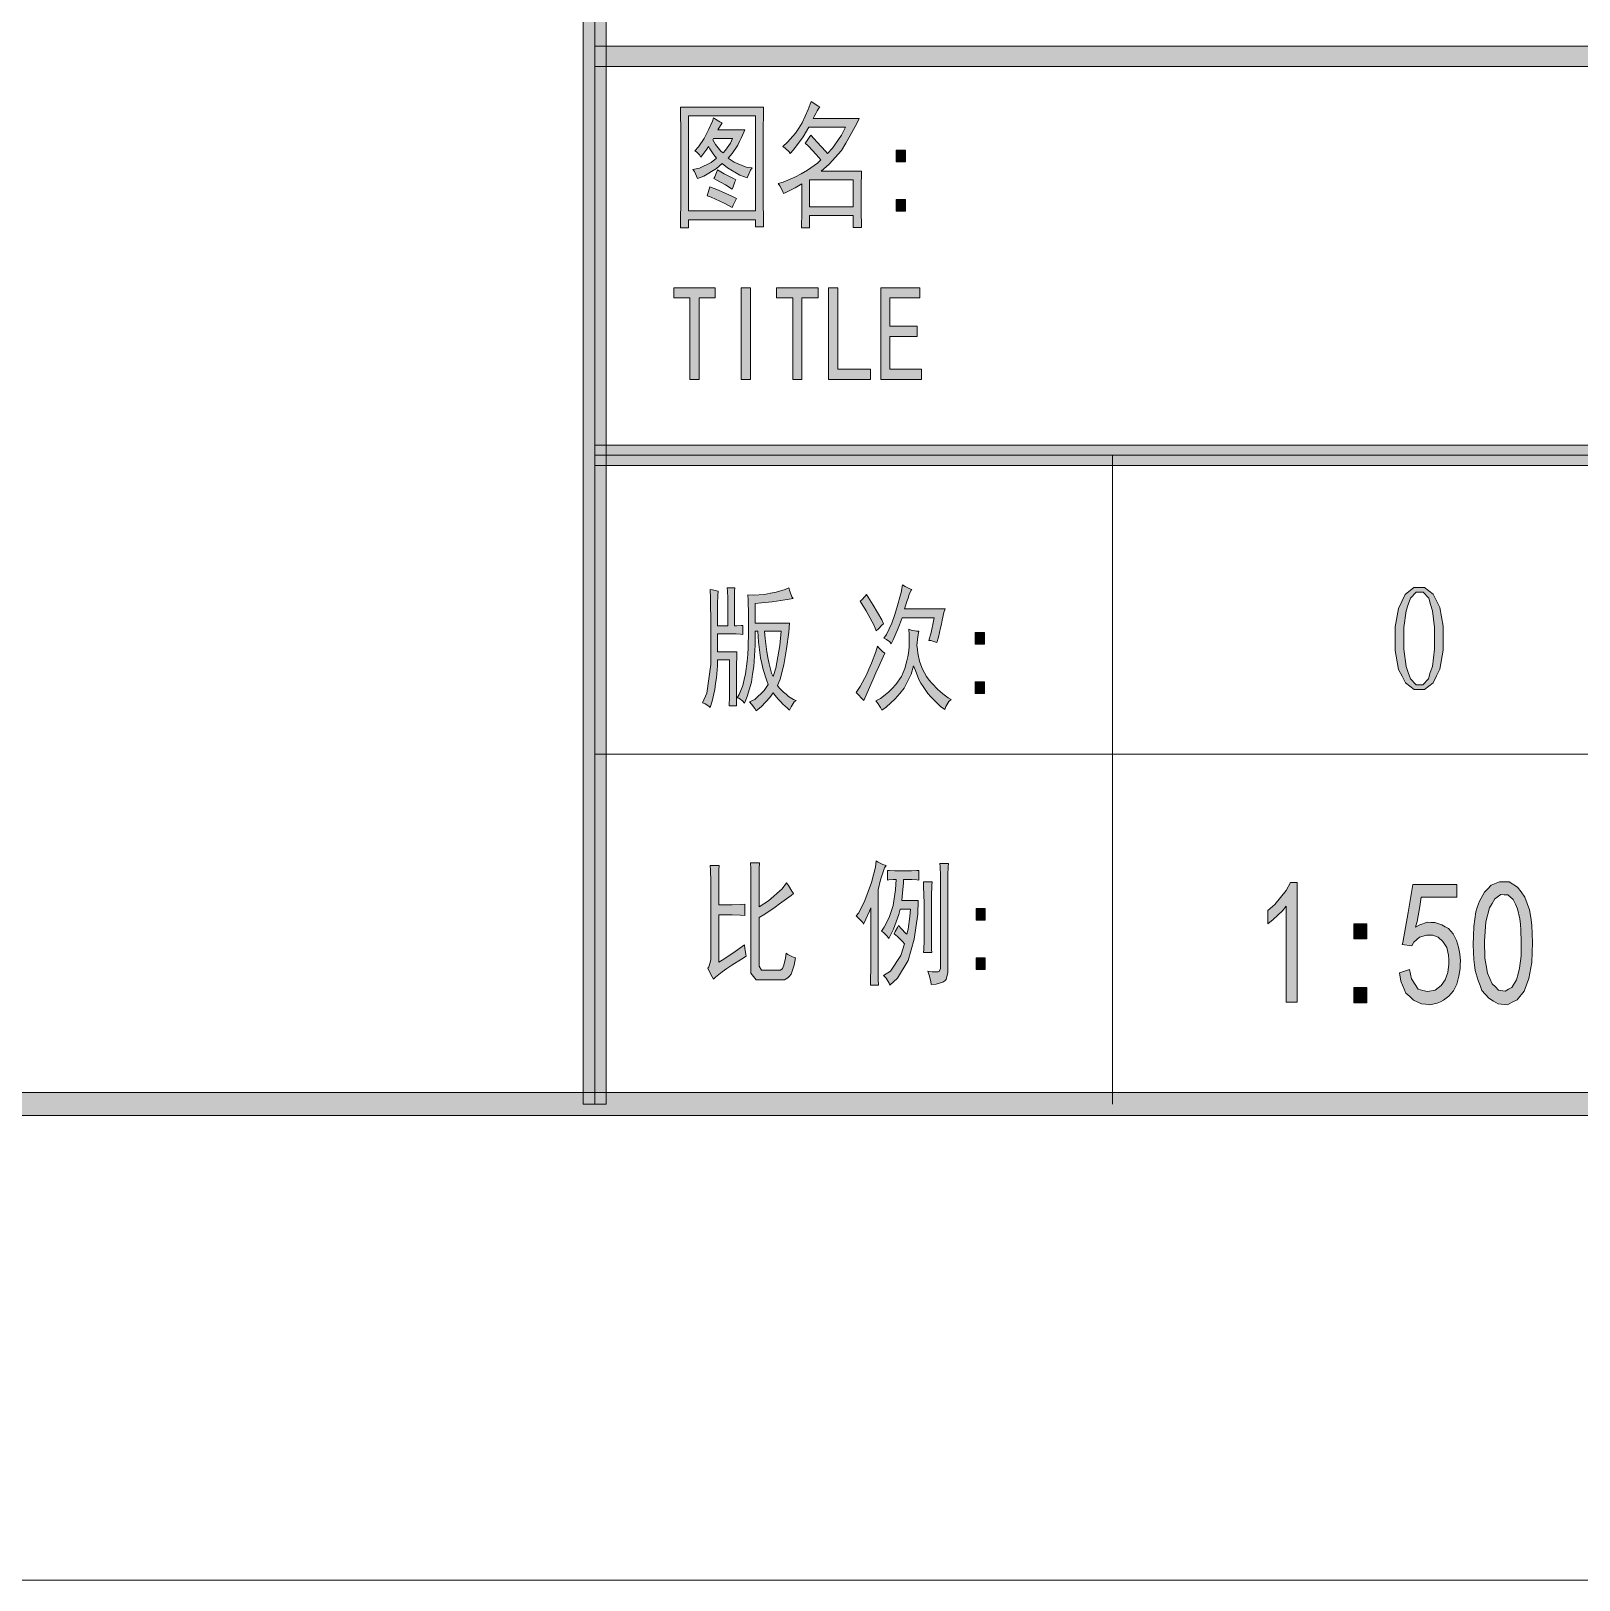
# Model space of a CAD drawing. Header units: millimetres. Extents: x 0 to 414, y 0 to 292.
# Drawn here: x 343.29 to 375.33, y 0 to 32.05 of the extents above; entities that cross this region are included whole.
import ezdxf

# ---------------------------------------------------------------- set-up
doc = ezdxf.new("R2010")
doc.units = ezdxf.units.MM

msp = doc.modelspace()

# ---------------------------------------------------------------- hatches: boundary and pattern name
h = msp.add_hatch(color=0)
h.dxf.hatch_style = 2
h.paths.add_polyline_path([(355.194306, 9.846028), (354.721583, 9.846028), (354.721583, 282.620861), (355.194306, 282.620861)])
h = msp.add_hatch(color=0)
h.dxf.hatch_style = 2
h.paths.add_polyline_path([(404.237472, 31.732361), (404.237472, 31.309028), (354.957944, 31.309028), (354.957944, 31.732361)])
h = msp.add_hatch(color=0)
h.paths.add_polyline_path([(358.453972, 30.469417), (358.450444, 30.328306), (358.446917, 30.024917), (358.446917, 29.859111), (358.446917, 28.67025), (358.446917, 28.500917), (358.450444, 28.16225), (358.453972, 27.992917), (358.288167, 27.992917), (358.288167, 28.137556), (356.898222, 28.137556), (356.898222, 27.97175), (356.732417, 27.97175), (356.735944, 28.144611), (356.739472, 28.500917), (356.739472, 28.680833), (356.739472, 29.859111), (356.739472, 30.017861), (356.735944, 30.324778), (356.732417, 30.469417)])
h.paths.add_polyline_path([(358.288167, 28.328056), (358.288167, 30.2895), (356.898222, 30.2895), (356.898222, 28.328056)])
h = msp.add_hatch(color=0)
h.paths.add_polyline_path([(359.618139, 30.48), (359.596972, 30.451778), (359.561694, 30.395333), (359.547583, 30.367111), (359.533472, 30.338889), (359.498194, 30.275389), (359.477028, 30.233056), (360.433056, 30.233056), (360.383667, 30.134278), (360.242556, 29.883806), (360.154361, 29.728583), (360.066167, 29.576889), (359.808639, 29.287611), (359.642833, 29.1465), (360.482444, 29.1465), (360.478917, 29.065361), (360.475389, 28.8925), (360.475389, 28.804306), (360.475389, 28.349222), (360.475389, 28.253972), (360.478917, 28.070528), (360.482444, 27.982333), (360.309583, 27.982333), (360.309583, 28.22575), (359.402944, 28.22575), (359.402944, 27.97175), (359.237139, 27.97175), (359.240667, 28.049361), (359.244194, 28.22575), (359.244194, 28.328056), (359.244194, 28.881917), (359.106611, 28.804306), (358.916111, 28.705528), (358.863194, 28.680833), (358.845556, 28.737278), (358.789111, 28.843111), (358.753833, 28.8925), (358.859667, 28.920722), (359.099556, 29.0195), (359.230083, 29.093583), (359.364139, 29.164139), (359.565222, 29.308778), (359.635778, 29.379333), (359.544056, 29.492222), (359.381778, 29.665083), (359.311222, 29.725056), (359.339444, 29.756806), (359.399417, 29.841472), (359.427639, 29.890861), (359.561694, 29.746222), (359.734556, 29.55925), (359.776889, 29.513389), (359.879194, 29.619222), (360.066167, 29.890861), (360.150833, 30.056667), (359.392361, 30.056667), (359.268889, 29.859111), (359.074861, 29.587472), (359.004306, 29.513389), (358.979611, 29.548667), (358.902, 29.619222), (358.852611, 29.658028), (358.947861, 29.742694), (359.113667, 29.933194), (359.180694, 30.039028), (359.25125, 30.148389), (359.37825, 30.423556), (359.434694, 30.589361), (359.491139, 30.550556), (359.579333, 30.494111)])
h.paths.add_polyline_path([(360.309583, 28.405667), (360.309583, 28.970111), (359.402944, 28.970111), (359.402944, 28.405667)])
h = msp.add_hatch(color=0)
h.paths.add_polyline_path([(357.596722, 30.144861), (357.572028, 30.113111), (357.526167, 30.039028), (357.505, 30.000222), (358.062389, 30.000222), (358.04475, 29.950833), (357.991833, 29.830889), (357.956556, 29.756806), (357.91775, 29.68625), (357.801333, 29.513389), (357.720194, 29.414611), (357.847194, 29.329944), (358.090611, 29.231167), (358.214083, 29.213528), (358.182333, 29.164139), (358.132944, 29.058306), (358.111778, 29.005389), (357.960083, 29.065361), (357.702556, 29.213528), (357.596722, 29.301722), (357.476778, 29.199417), (357.21925, 29.044194), (357.081667, 28.991278), (357.067556, 29.044194), (357.021694, 29.135917), (356.989944, 29.181778), (357.124, 29.21), (357.367417, 29.326417), (357.480306, 29.414611), (357.423861, 29.485167), (357.339194, 29.608639), (357.3145, 29.658028), (357.275694, 29.601583), (357.198083, 29.492222), (357.15575, 29.435778), (357.127528, 29.481639), (357.064028, 29.548667), (357.032278, 29.569833), (357.102833, 29.647444), (357.222778, 29.820306), (357.272167, 29.919083), (357.321556, 30.014333), (357.392111, 30.180139), (357.413278, 30.247167), (357.455611, 30.218944), (357.547333, 30.169556)])
h.paths.add_polyline_path([(357.399167, 29.792083), (357.459139, 29.696833), (357.5685, 29.562778), (357.614361, 29.523972), (357.667278, 29.580417), (357.766056, 29.728583), (357.811917, 29.823833), (357.413278, 29.823833)])
h = msp.add_hatch(color=0)
h.dxf.hatch_style = 2
h.paths.add_polyline_path([(361.389083, 29.337), (361.198583, 29.337), (361.198583, 29.580417), (361.389083, 29.580417)])
h = msp.add_hatch(color=0)
h.dxf.hatch_style = 2
h.paths.add_polyline_path([(357.497944, 29.171194), (357.639056, 29.093583), (357.829556, 28.991278), (357.878944, 28.970111), (357.857778, 28.927778), (357.8225, 28.825472), (357.804861, 28.772556), (357.66375, 28.86075), (357.47325, 28.970111), (357.423861, 28.991278), (357.4415, 29.030083), (357.480306, 29.121806)])
h = msp.add_hatch(color=0)
h.dxf.hatch_style = 2
h.paths.add_polyline_path([(357.339194, 28.825472), (357.522639, 28.754917), (357.797806, 28.631444), (357.889528, 28.582056), (357.868361, 28.539722), (357.826028, 28.444472), (357.804861, 28.395083), (357.635528, 28.486806), (357.370944, 28.610278), (357.28275, 28.6385), (357.296861, 28.680833), (357.325083, 28.776083)])
h = msp.add_hatch(color=0)
h.dxf.hatch_style = 2
h.paths.add_polyline_path([(361.389083, 28.317472), (361.198583, 28.317472), (361.198583, 28.560889), (361.389083, 28.560889)])
h = msp.add_hatch(color=0)
h.dxf.hatch_style = 2
h.paths.add_polyline_path([(357.452083, 26.525361), (357.116944, 26.525361), (357.116944, 24.839083), (356.926444, 24.839083), (356.926444, 26.525361), (356.594833, 26.525361), (356.594833, 26.7335), (357.452083, 26.7335)])
h = msp.add_hatch(color=0)
h.dxf.hatch_style = 2
h.paths.add_polyline_path([(358.182333, 24.839083), (357.991833, 24.839083), (357.991833, 26.7335), (358.182333, 26.7335)])
h = msp.add_hatch(color=0)
h.dxf.hatch_style = 2
h.paths.add_polyline_path([(359.579333, 26.525361), (359.247722, 26.525361), (359.247722, 24.839083), (359.057222, 24.839083), (359.057222, 26.525361), (358.722083, 26.525361), (358.722083, 26.7335), (359.579333, 26.7335)])
h = msp.add_hatch(color=0)
h.dxf.hatch_style = 2
h.paths.add_polyline_path([(360.662361, 24.839083), (359.794528, 24.839083), (359.794528, 26.7335), (359.988556, 26.7335), (359.988556, 25.05075), (360.662361, 25.05075)])
h = msp.add_hatch(color=0)
h.dxf.hatch_style = 2
h.paths.add_polyline_path([(361.724222, 24.839083), (360.877556, 24.839083), (360.877556, 26.7335), (361.685417, 26.7335), (361.685417, 26.525361), (361.068056, 26.525361), (361.068056, 25.936222), (361.6325, 25.936222), (361.6325, 25.724556), (361.068056, 25.724556), (361.068056, 25.05075), (361.724222, 25.05075)])
h = msp.add_hatch(color=0)
h.dxf.hatch_style = 2
h.paths.add_polyline_path([(354.957944, 23.057556), (354.957944, 23.480889), (404.237472, 23.480889), (404.237472, 23.057556)])
h = msp.add_hatch(color=0)
h.dxf.hatch_style = 2
h.paths.add_polyline_path([(357.515583, 20.457583), (357.508528, 20.369389), (357.501472, 20.203583), (357.501472, 20.125972), (357.501472, 19.737917), (357.709611, 19.737917), (357.709611, 20.260028), (357.709611, 20.32), (357.706083, 20.454056), (357.699028, 20.524611), (357.857778, 20.524611), (357.85425, 20.464639), (357.850722, 20.330583), (357.850722, 20.260028), (357.850722, 19.737917), (357.900111, 19.737917), (357.988306, 19.744972), (358.023583, 19.7485), (358.023583, 19.561528), (357.977722, 19.565056), (357.882472, 19.572111), (357.833083, 19.572111), (357.501472, 19.572111), (357.501472, 19.205222), (357.900111, 19.205222), (357.896583, 19.127611), (357.893056, 18.912417), (357.893056, 18.771306), (357.893056, 18.086917), (357.741361, 18.086917), (357.744889, 18.280944), (357.748417, 18.757194), (357.748417, 19.039417), (357.501472, 19.039417), (357.497944, 18.912417), (357.476778, 18.665472), (357.459139, 18.545528), (357.4415, 18.425583), (357.388583, 18.178639), (357.349778, 18.051639), (357.321556, 18.079861), (357.243944, 18.12925), (357.191028, 18.150417), (357.275694, 18.344444), (357.360361, 18.940639), (357.360361, 19.339278), (357.360361, 19.744972), (357.353306, 20.32), (357.349778, 20.492861), (357.392111, 20.482278), (357.476778, 20.464639)])
h = msp.add_hatch(color=0)
h.paths.add_polyline_path([(358.972556, 20.524611), (358.993722, 20.454056), (359.039583, 20.341167), (359.064278, 20.302361), (358.979611, 20.291778), (358.810278, 20.267083), (358.718556, 20.252972), (358.630361, 20.238861), (358.411639, 20.214167), (358.281111, 20.203583), (358.281111, 19.794361), (358.990194, 19.794361), (358.972556, 19.610917), (358.930222, 19.261667), (358.902, 19.095861), (358.873778, 18.930056), (358.792639, 18.633722), (358.739722, 18.506722), (358.778528, 18.457333), (358.866722, 18.365611), (358.919639, 18.323278), (358.969028, 18.280944), (359.071333, 18.217444), (359.12425, 18.196278), (359.088972, 18.164528), (359.021944, 18.062222), (358.990194, 17.995194), (358.944333, 18.034), (358.852611, 18.122194), (358.80675, 18.168056), (358.760889, 18.217444), (358.683278, 18.305639), (358.648, 18.3515), (358.580972, 18.25625), (358.408111, 18.072806), (358.29875, 17.984611), (358.270528, 18.030472), (358.2035, 18.118667), (358.164694, 18.164528), (358.274056, 18.217444), (358.464556, 18.400889), (358.549222, 18.527889), (358.510417, 18.623139), (358.443389, 18.838333), (358.415167, 18.961806), (358.390472, 19.078222), (358.348139, 19.409833), (358.334028, 19.628556), (358.281111, 19.628556), (358.277583, 19.342806), (358.249361, 18.901833), (358.224667, 18.739556), (358.199972, 18.577278), (358.115306, 18.280944), (358.058861, 18.139833), (358.016528, 18.185694), (357.942444, 18.242139), (357.907167, 18.252722), (357.9495, 18.31975), (358.020056, 18.506722), (358.048278, 18.630194), (358.080028, 18.750139), (358.115306, 19.011194), (358.125889, 19.148778), (358.132944, 19.293417), (358.14, 19.614444), (358.14, 19.794361), (358.14, 19.977806), (358.132944, 20.270611), (358.125889, 20.379972), (358.242306, 20.376444), (358.475139, 20.390556), (358.595083, 20.41525), (358.7115, 20.436417), (358.902, 20.492861)])
h.paths.add_polyline_path([(358.475139, 19.628556), (358.485722, 19.476861), (358.521, 19.205222), (358.538639, 19.085278), (358.566861, 18.95475), (358.619778, 18.760722), (358.648, 18.693694), (358.707972, 18.866556), (358.789111, 19.332222), (358.813806, 19.628556)])
h = msp.add_hatch(color=0)
h.dxf.hatch_style = 2
h.paths.add_polyline_path([(361.519611, 20.492861), (361.5055, 20.475222), (361.466694, 20.387028), (361.442, 20.312944), (361.417306, 20.242389), (361.382028, 20.133028), (361.367917, 20.094222), (362.207528, 20.094222), (362.186361, 20.016611), (362.151083, 19.857861), (362.133444, 19.776722), (362.115806, 19.695583), (362.069944, 19.505083), (362.041722, 19.395722), (361.995861, 19.409833), (361.914722, 19.434528), (361.875917, 19.438056), (361.91825, 19.603861), (361.971167, 19.836694), (361.985278, 19.903722), (361.318528, 19.903722), (361.297361, 19.847278), (361.2515, 19.727333), (361.223278, 19.660306), (361.195056, 19.593278), (361.131556, 19.448639), (361.09275, 19.371028), (361.068056, 19.406306), (360.993972, 19.459222), (360.944583, 19.483917), (360.9975, 19.561528), (361.106861, 19.797889), (361.159778, 19.953111), (361.212694, 20.111861), (361.297361, 20.429361), (361.325583, 20.591639), (361.382028, 20.552833), (361.477278, 20.503444)])
h = msp.add_hatch(color=0)
h.paths.add_polyline_path([(372.025333, 18.422056), (371.9195, 18.422056), (371.739583, 18.559639), (371.669028, 18.697222), (371.594944, 18.838333), (371.520861, 19.229917), (371.520861, 19.483917), (371.520861, 19.720278), (371.591417, 20.101278), (371.661972, 20.245917), (371.732528, 20.390556), (371.912444, 20.535194), (372.025333, 20.535194), (372.131167, 20.535194), (372.307556, 20.397611), (372.378111, 20.260028), (372.448667, 20.118917), (372.519222, 19.730861), (372.519222, 19.483917), (372.519222, 19.236972), (372.448667, 18.845389), (372.378111, 18.704278), (372.307556, 18.563167), (372.131167, 18.422056)])
h.paths.add_polyline_path([(372.025333, 20.439944), (371.958306, 20.439944), (371.841889, 20.309417), (371.796028, 20.178889), (371.750167, 20.048361), (371.704306, 19.702639), (371.704306, 19.483917), (371.704306, 19.254611), (371.750167, 18.898306), (371.796028, 18.771306), (371.841889, 18.644306), (371.958306, 18.517306), (372.025333, 18.517306), (372.095889, 18.517306), (372.212306, 18.644306), (372.251111, 18.771306), (372.293444, 18.898306), (372.335778, 19.254611), (372.335778, 19.483917), (372.335778, 19.702639), (372.296972, 20.048361), (372.258167, 20.178889), (372.219361, 20.309417), (372.102944, 20.439944)])
h = msp.add_hatch(color=0)
h.dxf.hatch_style = 2
h.paths.add_polyline_path([(360.58475, 20.390556), (360.722333, 20.164778), (360.898722, 19.861389), (360.937528, 19.783778), (360.90225, 19.755556), (360.828167, 19.681472), (360.785833, 19.639139), (360.7435, 19.744972), (360.577694, 20.048361), (360.454222, 20.249444), (360.485972, 20.281194), (360.553, 20.35175)])
h = msp.add_hatch(color=0)
h.dxf.hatch_style = 2
h.paths.add_polyline_path([(361.667778, 19.628556), (361.643083, 19.522722), (361.625444, 19.33575), (361.636028, 19.254611), (361.643083, 19.173472), (361.681889, 19.011194), (361.710111, 18.930056), (361.738333, 18.845389), (361.826528, 18.690167), (361.882972, 18.616083), (361.942944, 18.545528), (362.055833, 18.425583), (362.10875, 18.379722), (362.161667, 18.333861), (362.274556, 18.252722), (362.334528, 18.217444), (362.288667, 18.175111), (362.221639, 18.069278), (362.200472, 18.009306), (362.115806, 18.072806), (361.974694, 18.206861), (361.914722, 18.273889), (361.851222, 18.340917), (361.752444, 18.482028), (361.710111, 18.556111), (361.667778, 18.630194), (361.593694, 18.813639), (361.558417, 18.915944), (361.509028, 18.739556), (361.364389, 18.450278), (361.269139, 18.340917), (361.173889, 18.228028), (360.990444, 18.058694), (360.90225, 17.995194), (360.874028, 18.051639), (360.810528, 18.146889), (360.778778, 18.185694), (360.8705, 18.235083), (361.036306, 18.365611), (361.113917, 18.44675), (361.191528, 18.527889), (361.304417, 18.690167), (361.339694, 18.774833), (361.374972, 18.855972), (361.420833, 19.01825), (361.434944, 19.095861), (361.449056, 19.173472), (361.463167, 19.300472), (361.463167, 19.349861), (361.466694, 19.39925), (361.463167, 19.561528), (361.459639, 19.670889), (361.509028, 19.65325), (361.614861, 19.632083)])
h = msp.add_hatch(color=0)
h.dxf.hatch_style = 2
h.paths.add_polyline_path([(363.022444, 19.360444), (362.831944, 19.360444), (362.831944, 19.603861), (363.022444, 19.603861)])
h = msp.add_hatch(color=0)
h.dxf.hatch_style = 2
h.paths.add_polyline_path([(360.962222, 19.173472), (360.926944, 19.099389), (360.835222, 18.898306), (360.778778, 18.767778), (360.718806, 18.63725), (360.595333, 18.3515), (360.528306, 18.196278), (360.4895, 18.235083), (360.411889, 18.31975), (360.369556, 18.362083), (360.450694, 18.485556), (360.581222, 18.725444), (360.630611, 18.845389), (360.683528, 18.965333), (360.77525, 19.201694), (360.810528, 19.318111), (360.83875, 19.282833), (360.916361, 19.212278)])
h = msp.add_hatch(color=0)
h.dxf.hatch_style = 2
h.paths.add_polyline_path([(363.022444, 18.340917), (362.831944, 18.340917), (362.831944, 18.584333), (363.022444, 18.584333)])
h = msp.add_hatch(color=0)
h.dxf.hatch_style = 2
h.paths.add_polyline_path([(357.533222, 14.781389), (357.529694, 14.689667), (357.526167, 14.474472), (357.526167, 14.347472), (357.526167, 13.97), (357.723722, 13.97), (357.804861, 13.97), (357.974194, 13.977056), (358.065917, 13.980583), (358.065917, 13.74775), (357.974194, 13.754806), (357.804861, 13.758333), (357.723722, 13.758333), (357.526167, 13.758333), (357.526167, 12.784667), (357.593194, 12.823472), (357.709611, 12.897556), (357.762528, 12.932833), (357.815444, 12.968111), (357.963611, 13.070417), (358.058861, 13.137444), (358.065917, 13.066889), (358.083556, 12.950472), (358.090611, 12.904611), (357.995361, 12.844639), (357.797806, 12.717639), (357.6955, 12.650611), (357.593194, 12.583583), (357.455611, 12.474222), (357.416806, 12.428361), (357.388583, 12.47775), (357.328611, 12.594167), (357.300389, 12.661194), (357.321556, 12.682361), (357.349778, 12.774083), (357.360361, 12.837583), (357.360361, 14.326306), (357.360361, 14.456833), (357.353306, 14.686139), (357.349778, 14.781389)])
h = msp.add_hatch(color=0)
h.dxf.hatch_style = 2
h.paths.add_polyline_path([(358.365778, 14.834306), (358.36225, 14.717889), (358.358722, 14.495639), (358.358722, 14.393333), (358.358722, 13.927667), (358.55275, 14.047611), (358.8385, 14.298083), (358.930222, 14.425083), (358.9655, 14.365111), (359.036056, 14.252222), (359.071333, 14.202833), (359.021944, 14.164028), (358.880833, 14.054667), (358.785583, 13.987639), (358.693861, 13.917083), (358.478667, 13.775972), (358.358722, 13.705417), (358.358722, 12.774083), (358.358722, 12.696472), (358.408111, 12.618861), (358.4575, 12.618861), (358.771472, 12.618861), (358.803222, 12.618861), (358.845556, 12.650611), (358.859667, 12.682361), (358.873778, 12.717639), (358.905528, 12.862278), (358.923167, 12.971639), (358.954917, 12.943417), (359.050167, 12.894028), (359.113667, 12.872861), (359.085444, 12.721167), (359.021944, 12.534194), (358.990194, 12.495389), (358.954917, 12.456583), (358.884361, 12.417778), (358.849083, 12.417778), (358.408111, 12.417778), (358.29875, 12.417778), (358.189389, 12.555361), (358.189389, 12.696472), (358.189389, 14.347472), (358.189389, 14.470944), (358.185861, 14.714361), (358.182333, 14.834306)])
h = msp.add_hatch(color=0)
h.dxf.hatch_style = 2
h.paths.add_polyline_path([(360.986917, 14.781389), (360.955167, 14.735528), (360.874028, 14.485056), (360.821111, 14.280444), (360.821111, 12.784667), (360.821111, 12.671778), (360.824639, 12.435417), (360.828167, 12.308417), (360.662361, 12.308417), (360.665889, 12.424833), (360.669417, 12.650611), (360.669417, 12.759972), (360.669417, 13.902972), (360.644722, 13.835944), (360.570639, 13.670139), (360.52125, 13.571361), (360.503611, 13.599583), (360.429528, 13.680722), (360.369556, 13.737167), (360.426, 13.804194), (360.545944, 14.054667), (360.6165, 14.241639), (360.683528, 14.428611), (360.768194, 14.746111), (360.785833, 14.880167), (360.821111, 14.851944), (360.919889, 14.802556)])
h = msp.add_hatch(color=0)
h.dxf.hatch_style = 2
h.paths.add_polyline_path([(362.281611, 14.823722), (362.274556, 14.756694), (362.2675, 14.587361), (362.2675, 14.481528), (362.2675, 12.682361), (362.2675, 12.565944), (362.232222, 12.424833), (362.200472, 12.396611), (362.165194, 12.368389), (362.024083, 12.329583), (361.91825, 12.319), (361.914722, 12.378972), (361.879444, 12.516556), (361.851222, 12.594167), (361.939417, 12.583583), (362.04525, 12.580056), (362.066417, 12.583583), (362.087583, 12.590639), (362.112278, 12.650611), (362.115806, 12.707056), (362.115806, 14.470944), (362.115806, 14.57325), (362.10875, 14.753167), (362.101694, 14.823722)])
h = msp.add_hatch(color=0)
h.dxf.hatch_style = 2
h.paths.add_polyline_path([(361.452583, 14.6685), (361.512556, 14.6685), (361.621917, 14.675556), (361.667778, 14.679083), (361.667778, 14.481528), (361.621917, 14.485056), (361.523139, 14.492111), (361.466694, 14.492111), (361.350278, 14.492111), (361.34675, 14.425083), (361.325583, 14.209889), (361.311472, 14.058194), (361.650139, 14.058194), (361.643083, 13.772444), (361.569, 13.260917), (361.5055, 13.038667), (361.442, 12.816417), (361.223278, 12.449528), (361.068056, 12.308417), (361.053944, 12.35075), (360.986917, 12.449528), (360.937528, 12.505972), (361.078639, 12.594167), (361.293833, 12.92225), (361.367917, 13.162139), (361.332639, 13.204472), (361.223278, 13.310306), (361.152722, 13.370278), (361.177417, 13.416139), (361.223278, 13.500806), (361.244444, 13.539611), (361.304417, 13.472583), (361.392611, 13.384389), (361.417306, 13.359694), (361.442, 13.465528), (361.480806, 13.726583), (361.491389, 13.881806), (361.276194, 13.881806), (361.255028, 13.765389), (361.138611, 13.462), (361.043361, 13.2715), (361.011611, 13.317361), (360.937528, 13.394972), (360.895194, 13.426722), (360.951639, 13.504333), (361.053944, 13.705417), (361.09275, 13.832417), (361.135083, 13.955889), (361.184472, 14.2875), (361.195056, 14.492111), (361.131556, 14.492111), (361.043361, 14.485056), (361.018667, 14.481528), (361.018667, 14.679083), (361.061, 14.675556), (361.170361, 14.6685), (361.233861, 14.6685)])
h = msp.add_hatch(color=0)
h.dxf.hatch_style = 2
h.paths.add_polyline_path([(361.942944, 14.44625), (361.932361, 14.368639), (361.925306, 14.153444), (361.925306, 14.015861), (361.925306, 13.370278), (361.925306, 13.23975), (361.928833, 13.045722), (361.932361, 12.982222), (361.7595, 12.982222), (361.766556, 13.045722), (361.777139, 13.232694), (361.777139, 13.359694), (361.777139, 14.026444), (361.770083, 14.153444), (361.763028, 14.365111), (361.7595, 14.44625)])
h = msp.add_hatch(color=0)
h.dxf.hatch_style = 2
h.paths.add_polyline_path([(369.266611, 13.93825), (369.192528, 13.846528), (369.002028, 13.666611), (368.885611, 13.578417), (368.885611, 13.853583), (369.03025, 13.977056), (369.266611, 14.262806), (369.358333, 14.428611), (369.495917, 14.428611), (369.495917, 11.955639), (369.266611, 11.955639)])
h = msp.add_hatch(color=0)
h.paths.add_polyline_path([(373.143639, 13.327944), (373.150694, 13.518444), (373.193028, 13.821833), (373.228306, 13.931194), (373.267111, 14.044083), (373.372944, 14.227528), (373.4435, 14.298083), (373.510528, 14.372167), (373.679861, 14.442722), (373.782167, 14.442722), (373.880944, 14.442722), (374.057333, 14.336889), (374.131417, 14.234583), (374.209028, 14.12875), (374.304278, 13.867694), (374.328972, 13.708944), (374.350139, 13.550194), (374.36425, 13.186833), (374.357194, 12.982222), (374.350139, 12.777611), (374.290167, 12.442472), (374.240778, 12.315472), (374.194917, 12.184944), (374.04675, 12.005028), (373.947972, 11.955639), (373.849194, 11.902722), (373.655167, 11.916833), (373.556389, 11.976806), (373.461139, 12.036778), (373.320028, 12.199056), (373.281222, 12.301361), (373.242417, 12.400139), (373.182444, 12.611806), (373.164806, 12.724694), (373.150694, 12.834056), (373.136583, 13.137444)])
h.paths.add_polyline_path([(373.383528, 13.416139), (373.369417, 13.215056), (373.38, 12.865806), (373.408222, 12.710583), (373.436444, 12.555361), (373.531694, 12.336639), (373.598722, 12.269611), (373.662222, 12.206111), (373.799806, 12.181417), (373.866833, 12.220222), (373.937389, 12.259028), (374.036167, 12.417778), (374.067917, 12.537722), (374.099667, 12.657667), (374.131417, 12.915194), (374.131417, 13.056306), (374.131417, 13.193889), (374.124361, 13.451417), (374.117306, 13.564306), (374.106722, 13.680722), (374.053806, 13.888861), (374.011472, 13.984111), (373.969139, 14.075833), (373.852722, 14.174611), (373.782167, 14.178139), (373.711611, 14.181667), (373.584611, 14.089944), (373.528167, 13.998222), (373.47525, 13.902972), (373.401167, 13.613694)])
h = msp.add_hatch(color=0)
h.dxf.hatch_style = 2
h.paths.add_polyline_path([(371.820722, 12.629444), (371.859528, 12.435417), (371.997111, 12.220222), (372.095889, 12.199056), (372.194667, 12.177889), (372.353417, 12.202583), (372.413389, 12.248444), (372.473361, 12.297833), (372.558028, 12.417778), (372.58625, 12.495389), (372.610944, 12.569472), (372.635639, 12.738806), (372.632111, 12.830528), (372.628583, 12.925778), (372.589778, 13.084528), (372.550972, 13.148028), (372.512167, 13.211528), (372.416917, 13.299722), (372.360472, 13.320889), (372.304028, 13.342056), (372.1735, 13.342056), (372.102944, 13.320889), (372.028861, 13.299722), (371.912444, 13.197417), (371.866583, 13.119806), (371.669028, 13.148028), (371.683139, 13.190361), (371.7925, 13.81125), (371.88775, 14.386278), (372.797917, 14.386278), (372.797917, 14.125222), (372.060611, 14.125222), (372.032389, 13.931194), (371.975944, 13.624278), (371.947722, 13.507861), (372.032389, 13.55725), (372.194667, 13.606639), (372.26875, 13.603111), (372.342833, 13.599583), (372.487472, 13.553722), (372.558028, 13.514917), (372.625056, 13.476111), (372.727361, 13.36675), (372.759111, 13.299722), (372.790861, 13.232694), (372.836722, 13.095111), (372.850833, 13.024556), (372.864944, 12.957528), (372.875528, 12.809361), (372.872, 12.73175), (372.868472, 12.650611), (372.843778, 12.491861), (372.822611, 12.407194), (372.797917, 12.326056), (372.730889, 12.188472), (372.6815, 12.135556), (372.635639, 12.079111), (372.526278, 11.994444), (372.45925, 11.962694), (372.392222, 11.930944), (372.240528, 11.902722), (372.152333, 11.913306), (372.067667, 11.920361), (371.905389, 11.997972), (371.82425, 12.068528), (371.746639, 12.142611), (371.640806, 12.386028), (371.612583, 12.558889)])
h = msp.add_hatch(color=0)
h.dxf.hatch_style = 2
h.paths.add_polyline_path([(363.040083, 13.648972), (362.849583, 13.648972), (362.849583, 13.892389), (363.040083, 13.892389)])
h = msp.add_hatch(color=0)
h.dxf.hatch_style = 2
h.paths.add_polyline_path([(370.93525, 13.264444), (370.670667, 13.264444), (370.670667, 13.578417), (370.93525, 13.578417)])
h = msp.add_hatch(color=0)
h.dxf.hatch_style = 2
h.paths.add_polyline_path([(363.040083, 12.629444), (362.849583, 12.629444), (362.849583, 12.872861), (363.040083, 12.872861)])
h = msp.add_hatch(color=0)
h.dxf.hatch_style = 2
h.paths.add_polyline_path([(370.93525, 11.941528), (370.670667, 11.941528), (370.670667, 12.2555), (370.93525, 12.2555)])
h = msp.add_hatch(color=0)
h.dxf.hatch_style = 2
h.paths.add_polyline_path([(20.976167, 9.609667), (21.448889, 10.085917), (403.997583, 10.085917), (404.473833, 9.609667)])

# ---------------------------------------------------------------- linework, layer by layer
at = {"color": 0, "lineweight": 0}
for points in [[(0, 0), (0, 292.466889), (414.0835, 292.466889), (414.0835, 0)], [(355.194306, 9.846028), (354.721583, 9.846028), (354.721583, 282.620861), (355.194306, 282.620861)], [(404.237472, 31.732361), (404.237472, 31.309028), (354.957944, 31.309028), (354.957944, 31.732361)], [(358.453972, 30.469417), (358.450444, 30.328306), (358.446917, 30.024917), (358.446917, 29.859111), (358.446917, 28.67025), (358.446917, 28.500917), (358.450444, 28.16225), (358.453972, 27.992917), (358.288167, 27.992917), (358.288167, 28.137556), (356.898222, 28.137556), (356.898222, 27.97175), (356.732417, 27.97175), (356.735944, 28.144611), (356.739472, 28.500917), (356.739472, 28.680833), (356.739472, 29.859111), (356.739472, 30.017861), (356.735944, 30.324778), (356.732417, 30.469417)], [(359.618139, 30.48), (359.596972, 30.451778), (359.561694, 30.395333), (359.547583, 30.367111), (359.533472, 30.338889), (359.498194, 30.275389), (359.477028, 30.233056), (360.433056, 30.233056), (360.383667, 30.134278), (360.242556, 29.883806), (360.154361, 29.728583), (360.066167, 29.576889), (359.808639, 29.287611), (359.642833, 29.1465), (360.482444, 29.1465), (360.478917, 29.065361), (360.475389, 28.8925), (360.475389, 28.804306), (360.475389, 28.349222), (360.475389, 28.253972), (360.478917, 28.070528), (360.482444, 27.982333), (360.309583, 27.982333), (360.309583, 28.22575), (359.402944, 28.22575), (359.402944, 27.97175), (359.237139, 27.97175), (359.240667, 28.049361), (359.244194, 28.22575), (359.244194, 28.328056), (359.244194, 28.881917), (359.106611, 28.804306), (358.916111, 28.705528), (358.863194, 28.680833), (358.845556, 28.737278), (358.789111, 28.843111), (358.753833, 28.8925), (358.859667, 28.920722), (359.099556, 29.0195), (359.230083, 29.093583), (359.364139, 29.164139), (359.565222, 29.308778), (359.635778, 29.379333), (359.544056, 29.492222), (359.381778, 29.665083), (359.311222, 29.725056), (359.339444, 29.756806), (359.399417, 29.841472), (359.427639, 29.890861), (359.561694, 29.746222), (359.734556, 29.55925), (359.776889, 29.513389), (359.879194, 29.619222), (360.066167, 29.890861), (360.150833, 30.056667), (359.392361, 30.056667), (359.268889, 29.859111), (359.074861, 29.587472), (359.004306, 29.513389), (358.979611, 29.548667), (358.902, 29.619222), (358.852611, 29.658028), (358.947861, 29.742694), (359.113667, 29.933194), (359.180694, 30.039028), (359.25125, 30.148389), (359.37825, 30.423556), (359.434694, 30.589361), (359.491139, 30.550556), (359.579333, 30.494111)], [(358.288167, 28.328056), (358.288167, 30.2895), (356.898222, 30.2895), (356.898222, 28.328056)], [(357.596722, 30.144861), (357.572028, 30.113111), (357.526167, 30.039028), (357.505, 30.000222), (358.062389, 30.000222), (358.04475, 29.950833), (357.991833, 29.830889), (357.956556, 29.756806), (357.91775, 29.68625), (357.801333, 29.513389), (357.720194, 29.414611), (357.847194, 29.329944), (358.090611, 29.231167), (358.214083, 29.213528), (358.182333, 29.164139), (358.132944, 29.058306), (358.111778, 29.005389), (357.960083, 29.065361), (357.702556, 29.213528), (357.596722, 29.301722), (357.476778, 29.199417), (357.21925, 29.044194), (357.081667, 28.991278), (357.067556, 29.044194), (357.021694, 29.135917), (356.989944, 29.181778), (357.124, 29.21), (357.367417, 29.326417), (357.480306, 29.414611), (357.423861, 29.485167), (357.339194, 29.608639), (357.3145, 29.658028), (357.275694, 29.601583), (357.198083, 29.492222), (357.15575, 29.435778), (357.127528, 29.481639), (357.064028, 29.548667), (357.032278, 29.569833), (357.102833, 29.647444), (357.222778, 29.820306), (357.272167, 29.919083), (357.321556, 30.014333), (357.392111, 30.180139), (357.413278, 30.247167), (357.455611, 30.218944), (357.547333, 30.169556)], [(357.399167, 29.792083), (357.459139, 29.696833), (357.5685, 29.562778), (357.614361, 29.523972), (357.667278, 29.580417), (357.766056, 29.728583), (357.811917, 29.823833), (357.413278, 29.823833)], [(361.389083, 29.337), (361.198583, 29.337), (361.198583, 29.580417), (361.389083, 29.580417)], [(357.497944, 29.171194), (357.639056, 29.093583), (357.829556, 28.991278), (357.878944, 28.970111), (357.857778, 28.927778), (357.8225, 28.825472), (357.804861, 28.772556), (357.66375, 28.86075), (357.47325, 28.970111), (357.423861, 28.991278), (357.4415, 29.030083), (357.480306, 29.121806)], [(360.309583, 28.405667), (360.309583, 28.970111), (359.402944, 28.970111), (359.402944, 28.405667)], [(357.339194, 28.825472), (357.522639, 28.754917), (357.797806, 28.631444), (357.889528, 28.582056), (357.868361, 28.539722), (357.826028, 28.444472), (357.804861, 28.395083), (357.635528, 28.486806), (357.370944, 28.610278), (357.28275, 28.6385), (357.296861, 28.680833), (357.325083, 28.776083)], [(361.389083, 28.317472), (361.198583, 28.317472), (361.198583, 28.560889), (361.389083, 28.560889)], [(357.452083, 26.525361), (357.116944, 26.525361), (357.116944, 24.839083), (356.926444, 24.839083), (356.926444, 26.525361), (356.594833, 26.525361), (356.594833, 26.7335), (357.452083, 26.7335)], [(358.182333, 24.839083), (357.991833, 24.839083), (357.991833, 26.7335), (358.182333, 26.7335)], [(359.579333, 26.525361), (359.247722, 26.525361), (359.247722, 24.839083), (359.057222, 24.839083), (359.057222, 26.525361), (358.722083, 26.525361), (358.722083, 26.7335), (359.579333, 26.7335)], [(360.662361, 24.839083), (359.794528, 24.839083), (359.794528, 26.7335), (359.988556, 26.7335), (359.988556, 25.05075), (360.662361, 25.05075)], [(361.724222, 24.839083), (360.877556, 24.839083), (360.877556, 26.7335), (361.685417, 26.7335), (361.685417, 26.525361), (361.068056, 26.525361), (361.068056, 25.936222), (361.6325, 25.936222), (361.6325, 25.724556), (361.068056, 25.724556), (361.068056, 25.05075), (361.724222, 25.05075)], [(354.957944, 23.057556), (354.957944, 23.480889), (404.237472, 23.480889), (404.237472, 23.057556)], [(357.515583, 20.457583), (357.508528, 20.369389), (357.501472, 20.203583), (357.501472, 20.125972), (357.501472, 19.737917), (357.709611, 19.737917), (357.709611, 20.260028), (357.709611, 20.32), (357.706083, 20.454056), (357.699028, 20.524611), (357.857778, 20.524611), (357.85425, 20.464639), (357.850722, 20.330583), (357.850722, 20.260028), (357.850722, 19.737917), (357.900111, 19.737917), (357.988306, 19.744972), (358.023583, 19.7485), (358.023583, 19.561528), (357.977722, 19.565056), (357.882472, 19.572111), (357.833083, 19.572111), (357.501472, 19.572111), (357.501472, 19.205222), (357.900111, 19.205222), (357.896583, 19.127611), (357.893056, 18.912417), (357.893056, 18.771306), (357.893056, 18.086917), (357.741361, 18.086917), (357.744889, 18.280944), (357.748417, 18.757194), (357.748417, 19.039417), (357.501472, 19.039417), (357.497944, 18.912417), (357.476778, 18.665472), (357.459139, 18.545528), (357.4415, 18.425583), (357.388583, 18.178639), (357.349778, 18.051639), (357.321556, 18.079861), (357.243944, 18.12925), (357.191028, 18.150417), (357.275694, 18.344444), (357.360361, 18.940639), (357.360361, 19.339278), (357.360361, 19.744972), (357.353306, 20.32), (357.349778, 20.492861), (357.392111, 20.482278), (357.476778, 20.464639)], [(358.972556, 20.524611), (358.993722, 20.454056), (359.039583, 20.341167), (359.064278, 20.302361), (358.979611, 20.291778), (358.810278, 20.267083), (358.718556, 20.252972), (358.630361, 20.238861), (358.411639, 20.214167), (358.281111, 20.203583), (358.281111, 19.794361), (358.990194, 19.794361), (358.972556, 19.610917), (358.930222, 19.261667), (358.902, 19.095861), (358.873778, 18.930056), (358.792639, 18.633722), (358.739722, 18.506722), (358.778528, 18.457333), (358.866722, 18.365611), (358.919639, 18.323278), (358.969028, 18.280944), (359.071333, 18.217444), (359.12425, 18.196278), (359.088972, 18.164528), (359.021944, 18.062222), (358.990194, 17.995194), (358.944333, 18.034), (358.852611, 18.122194), (358.80675, 18.168056), (358.760889, 18.217444), (358.683278, 18.305639), (358.648, 18.3515), (358.580972, 18.25625), (358.408111, 18.072806), (358.29875, 17.984611), (358.270528, 18.030472), (358.2035, 18.118667), (358.164694, 18.164528), (358.274056, 18.217444), (358.464556, 18.400889), (358.549222, 18.527889), (358.510417, 18.623139), (358.443389, 18.838333), (358.415167, 18.961806), (358.390472, 19.078222), (358.348139, 19.409833), (358.334028, 19.628556), (358.281111, 19.628556), (358.277583, 19.342806), (358.249361, 18.901833), (358.224667, 18.739556), (358.199972, 18.577278), (358.115306, 18.280944), (358.058861, 18.139833), (358.016528, 18.185694), (357.942444, 18.242139), (357.907167, 18.252722), (357.9495, 18.31975), (358.020056, 18.506722), (358.048278, 18.630194), (358.080028, 18.750139), (358.115306, 19.011194), (358.125889, 19.148778), (358.132944, 19.293417), (358.14, 19.614444), (358.14, 19.794361), (358.14, 19.977806), (358.132944, 20.270611), (358.125889, 20.379972), (358.242306, 20.376444), (358.475139, 20.390556), (358.595083, 20.41525), (358.7115, 20.436417), (358.902, 20.492861)], [(361.519611, 20.492861), (361.5055, 20.475222), (361.466694, 20.387028), (361.442, 20.312944), (361.417306, 20.242389), (361.382028, 20.133028), (361.367917, 20.094222), (362.207528, 20.094222), (362.186361, 20.016611), (362.151083, 19.857861), (362.133444, 19.776722), (362.115806, 19.695583), (362.069944, 19.505083), (362.041722, 19.395722), (361.995861, 19.409833), (361.914722, 19.434528), (361.875917, 19.438056), (361.91825, 19.603861), (361.971167, 19.836694), (361.985278, 19.903722), (361.318528, 19.903722), (361.297361, 19.847278), (361.2515, 19.727333), (361.223278, 19.660306), (361.195056, 19.593278), (361.131556, 19.448639), (361.09275, 19.371028), (361.068056, 19.406306), (360.993972, 19.459222), (360.944583, 19.483917), (360.9975, 19.561528), (361.106861, 19.797889), (361.159778, 19.953111), (361.212694, 20.111861), (361.297361, 20.429361), (361.325583, 20.591639), (361.382028, 20.552833), (361.477278, 20.503444)], [(372.025333, 18.422056), (371.9195, 18.422056), (371.739583, 18.559639), (371.669028, 18.697222), (371.594944, 18.838333), (371.520861, 19.229917), (371.520861, 19.483917), (371.520861, 19.720278), (371.591417, 20.101278), (371.661972, 20.245917), (371.732528, 20.390556), (371.912444, 20.535194), (372.025333, 20.535194), (372.131167, 20.535194), (372.307556, 20.397611), (372.378111, 20.260028), (372.448667, 20.118917), (372.519222, 19.730861), (372.519222, 19.483917), (372.519222, 19.236972), (372.448667, 18.845389), (372.378111, 18.704278), (372.307556, 18.563167), (372.131167, 18.422056)], [(360.58475, 20.390556), (360.722333, 20.164778), (360.898722, 19.861389), (360.937528, 19.783778), (360.90225, 19.755556), (360.828167, 19.681472), (360.785833, 19.639139), (360.7435, 19.744972), (360.577694, 20.048361), (360.454222, 20.249444), (360.485972, 20.281194), (360.553, 20.35175)], [(372.025333, 20.439944), (371.958306, 20.439944), (371.841889, 20.309417), (371.796028, 20.178889), (371.750167, 20.048361), (371.704306, 19.702639), (371.704306, 19.483917), (371.704306, 19.254611), (371.750167, 18.898306), (371.796028, 18.771306), (371.841889, 18.644306), (371.958306, 18.517306), (372.025333, 18.517306), (372.095889, 18.517306), (372.212306, 18.644306), (372.251111, 18.771306), (372.293444, 18.898306), (372.335778, 19.254611), (372.335778, 19.483917), (372.335778, 19.702639), (372.296972, 20.048361), (372.258167, 20.178889), (372.219361, 20.309417), (372.102944, 20.439944)], [(358.475139, 19.628556), (358.485722, 19.476861), (358.521, 19.205222), (358.538639, 19.085278), (358.566861, 18.95475), (358.619778, 18.760722), (358.648, 18.693694), (358.707972, 18.866556), (358.789111, 19.332222), (358.813806, 19.628556)], [(361.667778, 19.628556), (361.643083, 19.522722), (361.625444, 19.33575), (361.636028, 19.254611), (361.643083, 19.173472), (361.681889, 19.011194), (361.710111, 18.930056), (361.738333, 18.845389), (361.826528, 18.690167), (361.882972, 18.616083), (361.942944, 18.545528), (362.055833, 18.425583), (362.10875, 18.379722), (362.161667, 18.333861), (362.274556, 18.252722), (362.334528, 18.217444), (362.288667, 18.175111), (362.221639, 18.069278), (362.200472, 18.009306), (362.115806, 18.072806), (361.974694, 18.206861), (361.914722, 18.273889), (361.851222, 18.340917), (361.752444, 18.482028), (361.710111, 18.556111), (361.667778, 18.630194), (361.593694, 18.813639), (361.558417, 18.915944), (361.509028, 18.739556), (361.364389, 18.450278), (361.269139, 18.340917), (361.173889, 18.228028), (360.990444, 18.058694), (360.90225, 17.995194), (360.874028, 18.051639), (360.810528, 18.146889), (360.778778, 18.185694), (360.8705, 18.235083), (361.036306, 18.365611), (361.113917, 18.44675), (361.191528, 18.527889), (361.304417, 18.690167), (361.339694, 18.774833), (361.374972, 18.855972), (361.420833, 19.01825), (361.434944, 19.095861), (361.449056, 19.173472), (361.463167, 19.300472), (361.463167, 19.349861), (361.466694, 19.39925), (361.463167, 19.561528), (361.459639, 19.670889), (361.509028, 19.65325), (361.614861, 19.632083)], [(363.022444, 19.360444), (362.831944, 19.360444), (362.831944, 19.603861), (363.022444, 19.603861)], [(360.962222, 19.173472), (360.926944, 19.099389), (360.835222, 18.898306), (360.778778, 18.767778), (360.718806, 18.63725), (360.595333, 18.3515), (360.528306, 18.196278), (360.4895, 18.235083), (360.411889, 18.31975), (360.369556, 18.362083), (360.450694, 18.485556), (360.581222, 18.725444), (360.630611, 18.845389), (360.683528, 18.965333), (360.77525, 19.201694), (360.810528, 19.318111), (360.83875, 19.282833), (360.916361, 19.212278)], [(363.022444, 18.340917), (362.831944, 18.340917), (362.831944, 18.584333), (363.022444, 18.584333)], [(357.533222, 14.781389), (357.529694, 14.689667), (357.526167, 14.474472), (357.526167, 14.347472), (357.526167, 13.97), (357.723722, 13.97), (357.804861, 13.97), (357.974194, 13.977056), (358.065917, 13.980583), (358.065917, 13.74775), (357.974194, 13.754806), (357.804861, 13.758333), (357.723722, 13.758333), (357.526167, 13.758333), (357.526167, 12.784667), (357.593194, 12.823472), (357.709611, 12.897556), (357.762528, 12.932833), (357.815444, 12.968111), (357.963611, 13.070417), (358.058861, 13.137444), (358.065917, 13.066889), (358.083556, 12.950472), (358.090611, 12.904611), (357.995361, 12.844639), (357.797806, 12.717639), (357.6955, 12.650611), (357.593194, 12.583583), (357.455611, 12.474222), (357.416806, 12.428361), (357.388583, 12.47775), (357.328611, 12.594167), (357.300389, 12.661194), (357.321556, 12.682361), (357.349778, 12.774083), (357.360361, 12.837583), (357.360361, 14.326306), (357.360361, 14.456833), (357.353306, 14.686139), (357.349778, 14.781389)], [(358.365778, 14.834306), (358.36225, 14.717889), (358.358722, 14.495639), (358.358722, 14.393333), (358.358722, 13.927667), (358.55275, 14.047611), (358.8385, 14.298083), (358.930222, 14.425083), (358.9655, 14.365111), (359.036056, 14.252222), (359.071333, 14.202833), (359.021944, 14.164028), (358.880833, 14.054667), (358.785583, 13.987639), (358.693861, 13.917083), (358.478667, 13.775972), (358.358722, 13.705417), (358.358722, 12.774083), (358.358722, 12.696472), (358.408111, 12.618861), (358.4575, 12.618861), (358.771472, 12.618861), (358.803222, 12.618861), (358.845556, 12.650611), (358.859667, 12.682361), (358.873778, 12.717639), (358.905528, 12.862278), (358.923167, 12.971639), (358.954917, 12.943417), (359.050167, 12.894028), (359.113667, 12.872861), (359.085444, 12.721167), (359.021944, 12.534194), (358.990194, 12.495389), (358.954917, 12.456583), (358.884361, 12.417778), (358.849083, 12.417778), (358.408111, 12.417778), (358.29875, 12.417778), (358.189389, 12.555361), (358.189389, 12.696472), (358.189389, 14.347472), (358.189389, 14.470944), (358.185861, 14.714361), (358.182333, 14.834306)], [(360.986917, 14.781389), (360.955167, 14.735528), (360.874028, 14.485056), (360.821111, 14.280444), (360.821111, 12.784667), (360.821111, 12.671778), (360.824639, 12.435417), (360.828167, 12.308417), (360.662361, 12.308417), (360.665889, 12.424833), (360.669417, 12.650611), (360.669417, 12.759972), (360.669417, 13.902972), (360.644722, 13.835944), (360.570639, 13.670139), (360.52125, 13.571361), (360.503611, 13.599583), (360.429528, 13.680722), (360.369556, 13.737167), (360.426, 13.804194), (360.545944, 14.054667), (360.6165, 14.241639), (360.683528, 14.428611), (360.768194, 14.746111), (360.785833, 14.880167), (360.821111, 14.851944), (360.919889, 14.802556)], [(362.281611, 14.823722), (362.274556, 14.756694), (362.2675, 14.587361), (362.2675, 14.481528), (362.2675, 12.682361), (362.2675, 12.565944), (362.232222, 12.424833), (362.200472, 12.396611), (362.165194, 12.368389), (362.024083, 12.329583), (361.91825, 12.319), (361.914722, 12.378972), (361.879444, 12.516556), (361.851222, 12.594167), (361.939417, 12.583583), (362.04525, 12.580056), (362.066417, 12.583583), (362.087583, 12.590639), (362.112278, 12.650611), (362.115806, 12.707056), (362.115806, 14.470944), (362.115806, 14.57325), (362.10875, 14.753167), (362.101694, 14.823722)], [(361.452583, 14.6685), (361.512556, 14.6685), (361.621917, 14.675556), (361.667778, 14.679083), (361.667778, 14.481528), (361.621917, 14.485056), (361.523139, 14.492111), (361.466694, 14.492111), (361.350278, 14.492111), (361.34675, 14.425083), (361.325583, 14.209889), (361.311472, 14.058194), (361.650139, 14.058194), (361.643083, 13.772444), (361.569, 13.260917), (361.5055, 13.038667), (361.442, 12.816417), (361.223278, 12.449528), (361.068056, 12.308417), (361.053944, 12.35075), (360.986917, 12.449528), (360.937528, 12.505972), (361.078639, 12.594167), (361.293833, 12.92225), (361.367917, 13.162139), (361.332639, 13.204472), (361.223278, 13.310306), (361.152722, 13.370278), (361.177417, 13.416139), (361.223278, 13.500806), (361.244444, 13.539611), (361.304417, 13.472583), (361.392611, 13.384389), (361.417306, 13.359694), (361.442, 13.465528), (361.480806, 13.726583), (361.491389, 13.881806), (361.276194, 13.881806), (361.255028, 13.765389), (361.138611, 13.462), (361.043361, 13.2715), (361.011611, 13.317361), (360.937528, 13.394972), (360.895194, 13.426722), (360.951639, 13.504333), (361.053944, 13.705417), (361.09275, 13.832417), (361.135083, 13.955889), (361.184472, 14.2875), (361.195056, 14.492111), (361.131556, 14.492111), (361.043361, 14.485056), (361.018667, 14.481528), (361.018667, 14.679083), (361.061, 14.675556), (361.170361, 14.6685), (361.233861, 14.6685)], [(361.942944, 14.44625), (361.932361, 14.368639), (361.925306, 14.153444), (361.925306, 14.015861), (361.925306, 13.370278), (361.925306, 13.23975), (361.928833, 13.045722), (361.932361, 12.982222), (361.7595, 12.982222), (361.766556, 13.045722), (361.777139, 13.232694), (361.777139, 13.359694), (361.777139, 14.026444), (361.770083, 14.153444), (361.763028, 14.365111), (361.7595, 14.44625)], [(369.266611, 13.93825), (369.192528, 13.846528), (369.002028, 13.666611), (368.885611, 13.578417), (368.885611, 13.853583), (369.03025, 13.977056), (369.266611, 14.262806), (369.358333, 14.428611), (369.495917, 14.428611), (369.495917, 11.955639), (369.266611, 11.955639)], [(373.143639, 13.327944), (373.150694, 13.518444), (373.193028, 13.821833), (373.228306, 13.931194), (373.267111, 14.044083), (373.372944, 14.227528), (373.4435, 14.298083), (373.510528, 14.372167), (373.679861, 14.442722), (373.782167, 14.442722), (373.880944, 14.442722), (374.057333, 14.336889), (374.131417, 14.234583), (374.209028, 14.12875), (374.304278, 13.867694), (374.328972, 13.708944), (374.350139, 13.550194), (374.36425, 13.186833), (374.357194, 12.982222), (374.350139, 12.777611), (374.290167, 12.442472), (374.240778, 12.315472), (374.194917, 12.184944), (374.04675, 12.005028), (373.947972, 11.955639), (373.849194, 11.902722), (373.655167, 11.916833), (373.556389, 11.976806), (373.461139, 12.036778), (373.320028, 12.199056), (373.281222, 12.301361), (373.242417, 12.400139), (373.182444, 12.611806), (373.164806, 12.724694), (373.150694, 12.834056), (373.136583, 13.137444)], [(371.820722, 12.629444), (371.859528, 12.435417), (371.997111, 12.220222), (372.095889, 12.199056), (372.194667, 12.177889), (372.353417, 12.202583), (372.413389, 12.248444), (372.473361, 12.297833), (372.558028, 12.417778), (372.58625, 12.495389), (372.610944, 12.569472), (372.635639, 12.738806), (372.632111, 12.830528), (372.628583, 12.925778), (372.589778, 13.084528), (372.550972, 13.148028), (372.512167, 13.211528), (372.416917, 13.299722), (372.360472, 13.320889), (372.304028, 13.342056), (372.1735, 13.342056), (372.102944, 13.320889), (372.028861, 13.299722), (371.912444, 13.197417), (371.866583, 13.119806), (371.669028, 13.148028), (371.683139, 13.190361), (371.7925, 13.81125), (371.88775, 14.386278), (372.797917, 14.386278), (372.797917, 14.125222), (372.060611, 14.125222), (372.032389, 13.931194), (371.975944, 13.624278), (371.947722, 13.507861), (372.032389, 13.55725), (372.194667, 13.606639), (372.26875, 13.603111), (372.342833, 13.599583), (372.487472, 13.553722), (372.558028, 13.514917), (372.625056, 13.476111), (372.727361, 13.36675), (372.759111, 13.299722), (372.790861, 13.232694), (372.836722, 13.095111), (372.850833, 13.024556), (372.864944, 12.957528), (372.875528, 12.809361), (372.872, 12.73175), (372.868472, 12.650611), (372.843778, 12.491861), (372.822611, 12.407194), (372.797917, 12.326056), (372.730889, 12.188472), (372.6815, 12.135556), (372.635639, 12.079111), (372.526278, 11.994444), (372.45925, 11.962694), (372.392222, 11.930944), (372.240528, 11.902722), (372.152333, 11.913306), (372.067667, 11.920361), (371.905389, 11.997972), (371.82425, 12.068528), (371.746639, 12.142611), (371.640806, 12.386028), (371.612583, 12.558889)], [(373.383528, 13.416139), (373.369417, 13.215056), (373.38, 12.865806), (373.408222, 12.710583), (373.436444, 12.555361), (373.531694, 12.336639), (373.598722, 12.269611), (373.662222, 12.206111), (373.799806, 12.181417), (373.866833, 12.220222), (373.937389, 12.259028), (374.036167, 12.417778), (374.067917, 12.537722), (374.099667, 12.657667), (374.131417, 12.915194), (374.131417, 13.056306), (374.131417, 13.193889), (374.124361, 13.451417), (374.117306, 13.564306), (374.106722, 13.680722), (374.053806, 13.888861), (374.011472, 13.984111), (373.969139, 14.075833), (373.852722, 14.174611), (373.782167, 14.178139), (373.711611, 14.181667), (373.584611, 14.089944), (373.528167, 13.998222), (373.47525, 13.902972), (373.401167, 13.613694)], [(363.040083, 13.648972), (362.849583, 13.648972), (362.849583, 13.892389), (363.040083, 13.892389)], [(370.93525, 13.264444), (370.670667, 13.264444), (370.670667, 13.578417), (370.93525, 13.578417)], [(363.040083, 12.629444), (362.849583, 12.629444), (362.849583, 12.872861), (363.040083, 12.872861)], [(370.93525, 11.941528), (370.670667, 11.941528), (370.670667, 12.2555), (370.93525, 12.2555)], [(20.976167, 9.609667), (21.448889, 10.085917), (403.997583, 10.085917), (404.473833, 9.609667)]]:
    msp.add_lwpolyline(points, close=True, dxfattribs=at)
for points in [[(354.957944, 9.846028), (354.957944, 68.932778)], [(404.237472, 23.269222), (354.957944, 23.269222)], [(365.671806, 23.269222), (365.671806, 9.846028)], [(354.957944, 17.088556), (404.237472, 17.088556)]]:
    msp.add_lwpolyline(points, dxfattribs=at)

doc.saveas('drawing.dxf')
